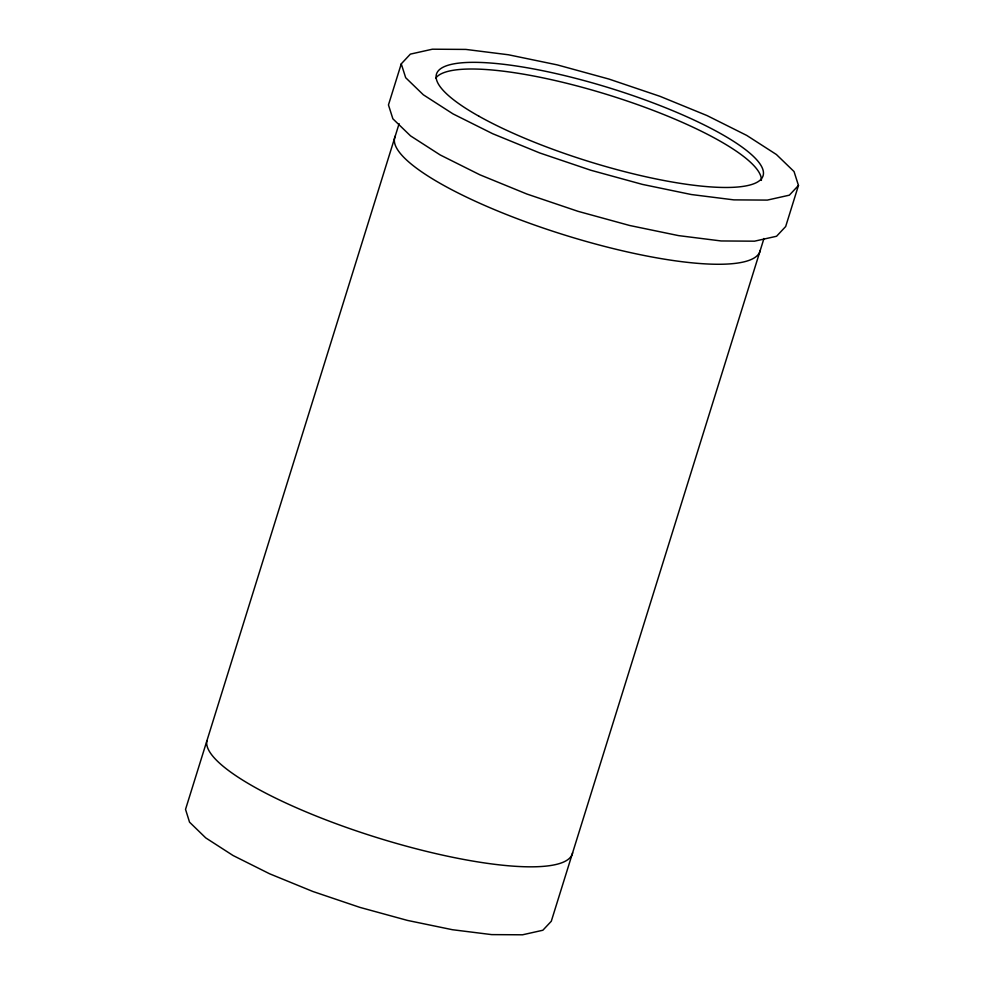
<?xml version="1.0" encoding="UTF-8"?>
<svg xmlns="http://www.w3.org/2000/svg" width="984" height="984" viewBox="0 0 984 984"><rect width="100%" height="100%" fill="white"/><g stroke="black" fill="none" stroke-linecap="round" stroke-linejoin="round"><path stroke-width="1.48" d="M401.263 63.849L388.459 104.931L392.874 118.806L410.525 135.866L440.217 154.968L479.897 174.808L526.895 194.032L577.989 211.314L629.698 225.496L678.505 235.607L721.087 240.957L754.531 241.178L776.561 236.258L785.675 226.529L798.467 185.447L794.051 171.573L776.401 154.513L746.721 135.411L707.029 115.571L660.043 96.346L608.948 79.064L557.239 64.882L508.433 54.772L465.85 49.421L432.406 49.2L410.377 54.12L401.263 63.849L405.679 77.711L423.329 94.784L453.009 113.886L492.701 133.726L539.687 152.938L590.781 170.232L642.49 184.414L691.297 194.525L733.88 199.875L767.323 200.096L789.352 195.176L798.467 185.447M399.11 123.664L185.533 809.377L189.543 822.169L205.754 837.901L233.048 855.502L269.567 873.767L312.814 891.467L359.861 907.371L407.487 920.421L452.443 929.72L491.68 934.615L522.516 934.8L542.848 930.249L551.286 921.27L763.953 238.497M572.614 852.796A191.29 42.706 17.3 0 1 381.189 838.897A191.29 42.706 17.3 0 1 206.861 740.903M760.3 250.231A191.29 42.706 17.3 0 1 563.574 234.696A191.29 42.706 17.3 0 1 395.334 136.001M435.752 78.105A171.019 38.179 17.3 0 1 610.83 95.682A171.019 38.179 17.3 0 1 761.37 180.392M478.765 116.124A171.019 38.179 17.3 0 0 755.737 182.95A171.019 38.179 17.3 0 0 564.853 75.645A171.019 38.179 17.3 0 0 478.765 116.124"/></g></svg>
